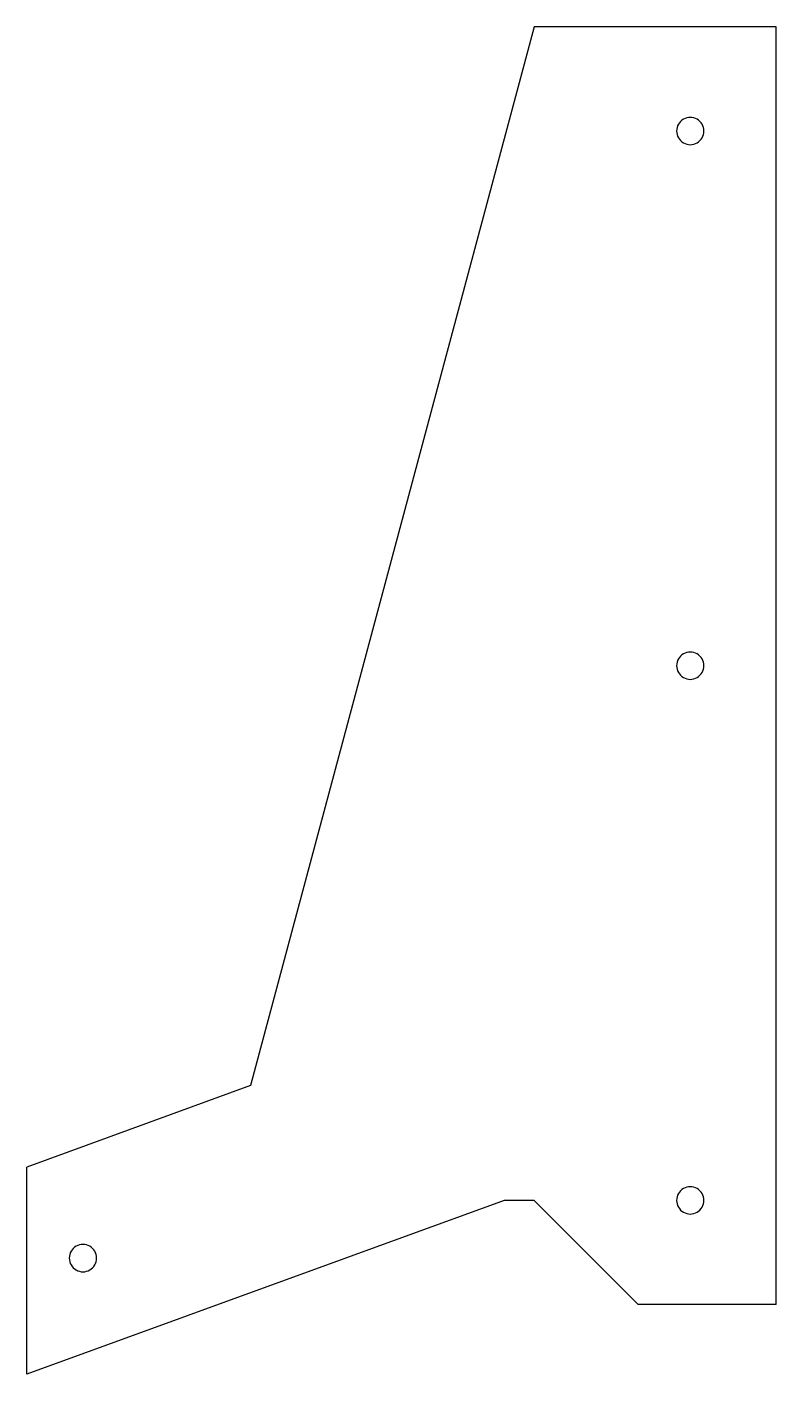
# Model space of a CAD drawing. Extents: x -25 to 119, y 18 to 277.
import ezdxf

# ---------------------------------------------------------------- set-up
doc = ezdxf.new("R2010")
doc.units = 0
doc.layers.get('0').update_dxf_attribs({"linetype": 'CONTINUOUS'})

msp = doc.modelspace()

# ---------------------------------------------------------------- linework, layer by layer
at = {"color": 7}
for points in [[(119.280833, 31.576433), (119.280833, 277.076433), (72.780833, 277.076433), (18.265242, 73.621478), (-24.719167, 57.976433)], [(105.405833, 257.076433), (105.405833, 257.076433)], [(105.405833, 154.326433), (105.405833, 154.326433)], [(-24.719167, 18.197028), (-24.719167, 57.976433)], [(66.989994, 51.576433), (-24.719167, 18.197028)], [(72.780833, 51.576433), (66.989994, 51.576433)], [(92.780833, 31.576433), (72.780833, 51.576433)], [(105.405833, 51.576433), (105.405833, 51.576433)], [(-11.328374, 40.476433), (-11.328373, 40.476433)], [(119.280833, 31.576433), (92.780833, 31.576433)]]:
    msp.add_lwpolyline(points, dxfattribs=at)
for points in [[(101.468333, 259.34975), (100.656155, 258.880839), (100.155833, 258.014255), (100.155833, 257.076433)], [(104.093333, 259.34975), (103.281155, 259.818661), (102.280511, 259.818661), (101.468333, 259.34975)], [(105.405833, 257.076433), (105.405833, 258.014255), (104.905511, 258.880839), (104.093333, 259.34975)], [(100.155833, 257.076433), (100.155833, 256.138611), (100.656155, 255.272027), (101.468333, 254.803116)], [(104.093333, 254.803116), (104.905511, 255.272027), (105.405833, 256.138611), (105.405833, 257.076433)], [(101.468333, 254.803116), (102.280511, 254.334205), (103.281155, 254.334205), (104.093333, 254.803116)], [(101.468333, 156.59975), (100.656155, 156.130839), (100.155833, 155.264255), (100.155833, 154.326433)], [(104.093333, 156.59975), (103.281155, 157.068661), (102.280511, 157.068661), (101.468333, 156.59975)], [(105.405833, 154.326433), (105.405833, 155.264255), (104.905511, 156.130839), (104.093333, 156.59975)], [(100.155833, 154.326433), (100.155833, 153.388611), (100.656155, 152.522027), (101.468333, 152.053116)], [(104.093333, 152.053116), (104.905511, 152.522027), (105.405833, 153.388611), (105.405833, 154.326433)], [(101.468333, 152.053116), (102.280511, 151.584205), (103.281155, 151.584205), (104.093333, 152.053116)], [(101.468333, 53.849749), (100.656155, 53.380838), (100.155833, 52.514255), (100.155833, 51.576433)], [(104.093333, 53.849749), (103.281155, 54.318661), (102.280511, 54.318661), (101.468333, 53.849749)], [(105.405833, 51.576433), (105.405833, 52.514255), (104.905511, 53.380838), (104.093333, 53.849749)], [(100.155833, 51.576433), (100.155833, 50.638611), (100.656155, 49.772027), (101.468333, 49.303116)], [(101.468333, 49.303116), (102.280511, 48.834205), (103.281155, 48.834205), (104.093333, 49.303116)], [(104.093333, 49.303116), (104.905511, 49.772027), (105.405833, 50.638611), (105.405833, 51.576433)], [(-15.265874, 42.74975), (-16.078051, 42.280839), (-16.578374, 41.414255), (-16.578373, 40.476433)], [(-12.640874, 42.74975), (-13.453051, 43.218661), (-14.453696, 43.218661), (-15.265874, 42.74975)], [(-11.328374, 40.476433), (-11.328374, 41.414255), (-11.828696, 42.280839), (-12.640874, 42.74975)], [(-16.578373, 40.476433), (-16.578373, 39.538611), (-16.078051, 38.672027), (-15.265873, 38.203116)], [(-12.640874, 38.203116), (-11.828696, 38.672027), (-11.328374, 39.538611), (-11.328374, 40.476433)], [(-15.265873, 38.203116), (-14.453696, 37.734205), (-13.453051, 37.734205), (-12.640874, 38.203116)]]:
    msp.add_open_spline(points, degree=3, dxfattribs=at)

doc.saveas('drawing.dxf')
